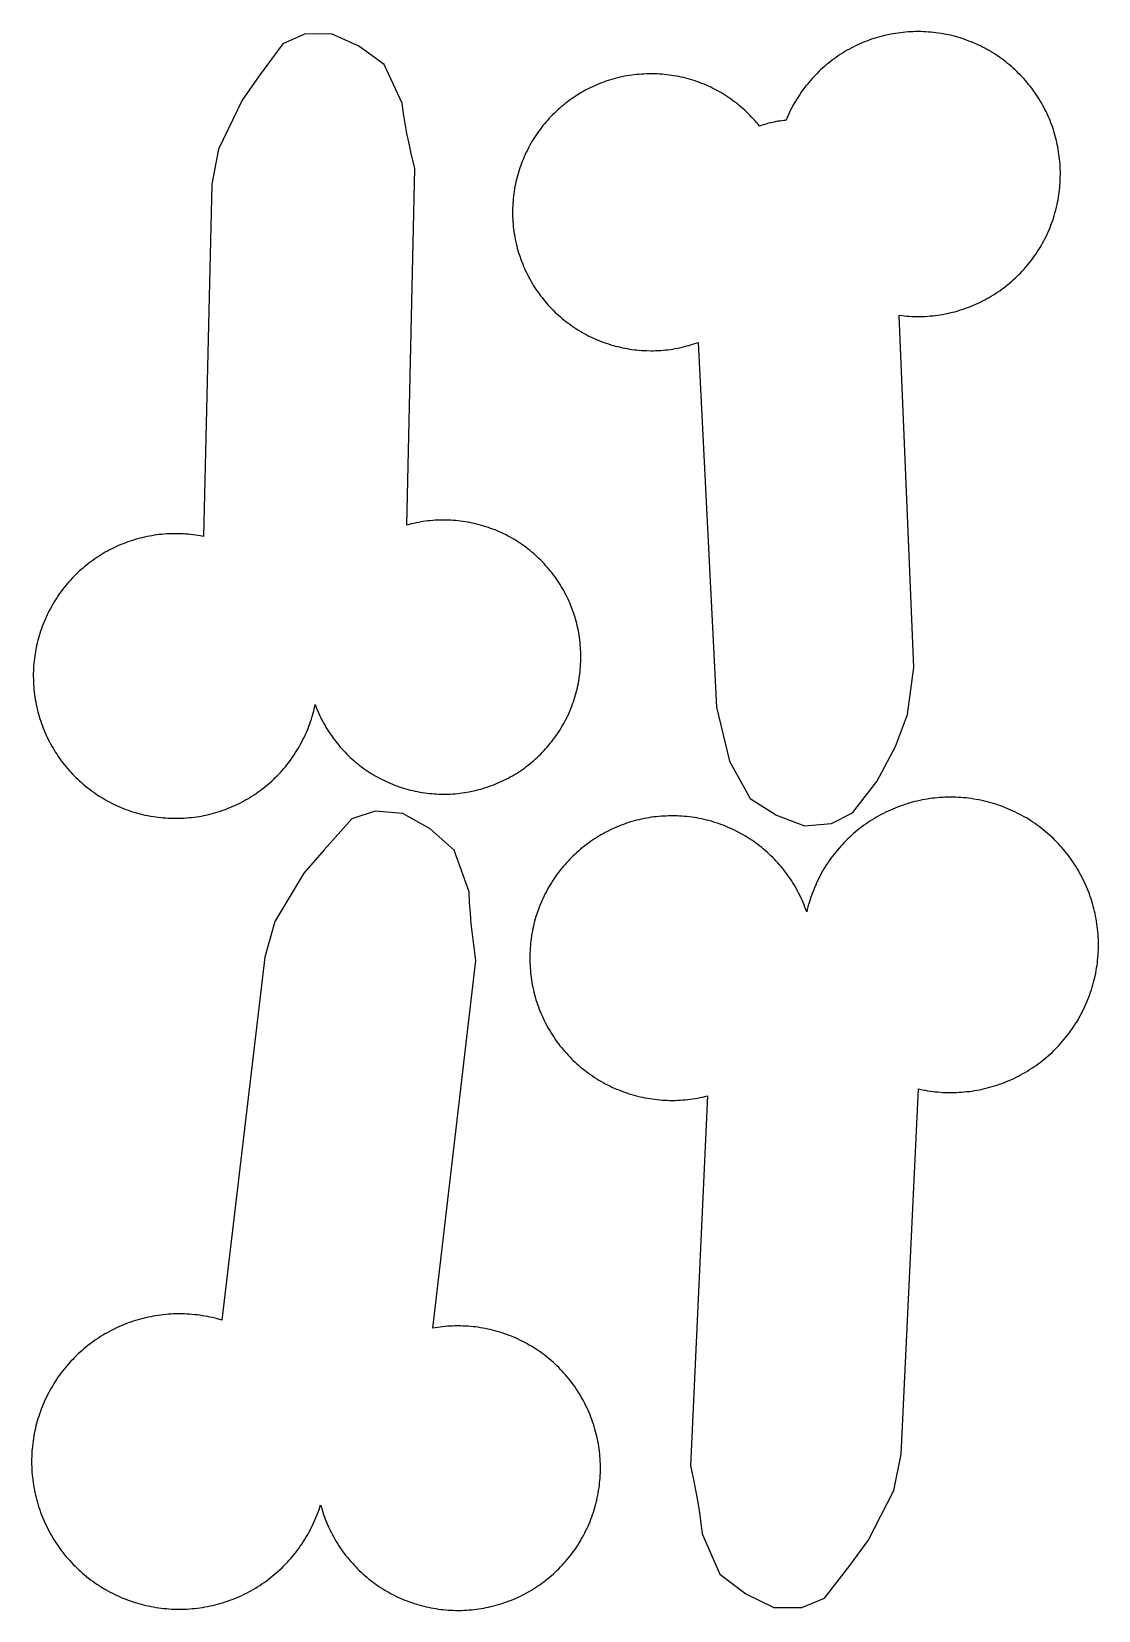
# Model space of a CAD drawing. Extents: x -246 to 246, y -104 to 199.
# Drawn here: x 67.18 to 76.81, y 136.52 to 150.77 of the extents above; entities that cross this region are included whole.
import ezdxf

# ---------------------------------------------------------------- set-up
doc = ezdxf.new("R2010")
doc.units = 0
doc.layers.add('Add_Red', color=1, linetype='Continuous')

msp = doc.modelspace()

# ---------------------------------------------------------------- linework, layer by layer
at = {"layer": 'Add_Red'}
for points in [[(68.513, 143.67), (68.536, 143.671), (68.558, 143.672), (68.58, 143.674), (68.603, 143.676), (68.625, 143.678), (68.647, 143.681), (68.669, 143.684), (68.692, 143.687), (68.714, 143.691), (68.736, 143.695), (68.758, 143.7), (68.779, 143.705), (68.801, 143.71), (68.823, 143.716), (68.844, 143.722), (68.866, 143.729), (68.887, 143.736), (68.908, 143.743), (68.93, 143.751), (68.95, 143.759), (68.971, 143.767), (68.992, 143.776), (69.012, 143.785), (69.033, 143.794), (69.053, 143.804), (69.073, 143.814), (69.093, 143.825), (69.112, 143.836), (69.132, 143.847), (69.151, 143.858), (69.17, 143.87), (69.189, 143.882), (69.207, 143.895), (69.226, 143.908), (69.244, 143.921), (69.262, 143.934), (69.279, 143.948), (69.297, 143.962), (69.314, 143.976), (69.331, 143.991), (69.348, 144.006), (69.364, 144.021), (69.38, 144.037), (69.396, 144.053), (69.412, 144.069), (69.427, 144.085), (69.442, 144.102), (69.457, 144.119), (69.471, 144.136), (69.485, 144.153), (69.499, 144.171), (69.513, 144.189), (69.526, 144.207), (69.539, 144.225), (69.551, 144.244), (69.564, 144.263), (69.576, 144.282), (69.587, 144.301), (69.598, 144.32), (69.609, 144.34), (69.62, 144.36), (69.63, 144.38), (69.64, 144.4), (69.649, 144.42), (69.658, 144.44), (69.667, 144.461), (69.676, 144.482), (69.684, 144.503), (69.691, 144.524), (69.699, 144.545), (69.706, 144.566), (69.712, 144.588), (69.719, 144.609), (69.724, 144.631), (69.73, 144.653), (69.735, 144.674), (69.74, 144.696), (69.753, 144.662), (69.761, 144.642), (69.77, 144.622), (69.779, 144.602), (69.788, 144.583), (69.798, 144.563), (69.808, 144.544), (69.818, 144.525), (69.829, 144.507), (69.84, 144.488), (69.851, 144.47), (69.863, 144.451), (69.874, 144.433), (69.887, 144.416), (69.899, 144.398), (69.912, 144.381), (69.925, 144.363), (69.939, 144.347), (69.952, 144.33), (69.966, 144.313), (69.981, 144.297), (69.995, 144.281), (70.01, 144.266), (70.025, 144.25), (70.041, 144.235), (70.056, 144.22), (70.072, 144.206), (70.088, 144.191), (70.105, 144.177), (70.121, 144.164), (70.138, 144.15), (70.156, 144.137), (70.173, 144.124), (70.19, 144.112), (70.208, 144.099), (70.226, 144.088), (70.244, 144.076), (70.263, 144.065), (70.281, 144.054), (70.3, 144.043), (70.319, 144.033), (70.338, 144.023), (70.358, 144.013), (70.377, 144.004), (70.397, 143.995), (70.417, 143.986), (70.437, 143.978), (70.457, 143.97), (70.477, 143.963), (70.497, 143.955), (70.518, 143.949), (70.538, 143.942), (70.559, 143.936), (70.58, 143.93), (70.601, 143.925), (70.622, 143.92), (70.643, 143.915), (70.664, 143.911), (70.685, 143.907), (70.706, 143.903), (70.728, 143.9), (70.749, 143.897), (70.771, 143.895), (70.792, 143.893), (70.814, 143.891), (70.835, 143.89), (70.857, 143.889), (70.878, 143.888), (70.9, 143.888), (70.937, 143.889), (70.959, 143.889), (70.981, 143.891), (71.002, 143.892), (71.024, 143.894), (71.045, 143.897), (71.066, 143.899), (71.088, 143.902), (71.109, 143.906), (71.13, 143.91), (71.152, 143.914), (71.173, 143.918), (71.194, 143.923), (71.215, 143.929), (71.235, 143.934), (71.256, 143.94), (71.277, 143.947), (71.297, 143.954), (71.323, 143.963), (71.343, 143.97), (71.363, 143.978), (71.383, 143.986), (71.403, 143.995), (71.423, 144.004), (71.442, 144.013), (71.462, 144.023), (71.481, 144.033), (71.5, 144.043), (71.519, 144.054), (71.537, 144.065), (71.556, 144.076), (71.574, 144.088), (71.592, 144.099), (71.61, 144.112), (71.627, 144.124), (71.644, 144.137), (71.662, 144.15), (71.679, 144.164), (71.695, 144.177), (71.712, 144.191), (71.728, 144.206), (71.744, 144.22), (71.759, 144.235), (71.775, 144.25), (71.79, 144.266), (71.805, 144.281), (71.819, 144.297), (71.834, 144.313), (71.848, 144.33), (71.861, 144.347), (71.875, 144.363), (71.888, 144.381), (71.901, 144.398), (71.913, 144.416), (71.926, 144.433), (71.937, 144.451), (71.949, 144.47), (71.96, 144.488), (71.971, 144.507), (71.982, 144.525), (71.992, 144.544), (72.002, 144.563), (72.012, 144.583), (72.021, 144.602), (72.03, 144.622), (72.039, 144.642), (72.047, 144.662), (72.055, 144.682), (72.062, 144.702), (72.07, 144.722), (72.077, 144.743), (72.083, 144.763), (72.089, 144.784), (72.095, 144.805), (72.1, 144.826), (72.105, 144.847), (72.11, 144.868), (72.114, 144.889), (72.118, 144.91), (72.122, 144.932), (72.125, 144.953), (72.128, 144.974), (72.13, 144.996), (72.132, 145.017), (72.134, 145.039), (72.135, 145.06), (72.136, 145.082), (72.137, 145.103), (72.137, 145.125), (72.137, 145.151), (72.136, 145.172), (72.135, 145.194), (72.134, 145.216), (72.132, 145.237), (72.13, 145.259), (72.127, 145.28), (72.124, 145.301), (72.121, 145.323), (72.118, 145.344), (72.114, 145.365), (72.109, 145.386), (72.104, 145.407), (72.099, 145.428), (72.094, 145.449), (72.088, 145.47), (72.082, 145.491), (72.07, 145.528), (72.062, 145.548), (72.055, 145.568), (72.047, 145.588), (72.039, 145.608), (72.03, 145.628), (72.021, 145.648), (72.012, 145.667), (72.002, 145.687), (71.992, 145.706), (71.982, 145.725), (71.971, 145.744), (71.96, 145.762), (71.949, 145.781), (71.937, 145.799), (71.926, 145.817), (71.913, 145.835), (71.901, 145.852), (71.888, 145.869), (71.875, 145.887), (71.861, 145.904), (71.848, 145.92), (71.834, 145.937), (71.819, 145.953), (71.805, 145.969), (71.79, 145.984), (71.775, 146), (71.759, 146.015), (71.744, 146.03), (71.728, 146.044), (71.712, 146.059), (71.695, 146.073), (71.679, 146.086), (71.662, 146.1), (71.644, 146.113), (71.627, 146.126), (71.61, 146.138), (71.592, 146.151), (71.574, 146.162), (71.556, 146.174), (71.537, 146.185), (71.519, 146.196), (71.5, 146.207), (71.481, 146.217), (71.462, 146.227), (71.442, 146.237), (71.423, 146.246), (71.403, 146.255), (71.383, 146.264), (71.363, 146.272), (71.343, 146.28), (71.323, 146.287), (71.303, 146.295), (71.282, 146.302), (71.262, 146.308), (71.241, 146.314), (71.22, 146.32), (71.199, 146.325), (71.178, 146.33), (71.157, 146.335), (71.136, 146.339), (71.115, 146.343), (71.094, 146.347), (71.072, 146.35), (71.051, 146.353), (71.029, 146.355), (71.008, 146.357), (70.986, 146.359), (70.965, 146.36), (70.943, 146.361), (70.922, 146.362), (70.9, 146.362), (70.864, 146.362), (70.843, 146.361), (70.821, 146.36), (70.8, 146.358), (70.778, 146.356), (70.757, 146.354), (70.735, 146.351), (70.714, 146.348), (70.692, 146.345), (70.671, 146.341), (70.65, 146.337), (70.629, 146.332), (70.608, 146.327), (70.587, 146.322), (70.566, 146.316), (70.639, 149.535), (70.606, 149.67), (70.587, 149.76), (70.568, 149.85), (70.552, 149.941), (70.537, 150.032), (70.524, 150.123), (70.362, 150.473), (70.133, 150.638), (69.887, 150.75), (69.643, 150.747), (69.448, 150.66), (69.234, 150.37), (69.08, 150.15), (68.868, 149.71), (68.809, 149.392), (68.733, 146.214), (68.704, 146.219), (68.682, 146.223), (68.66, 146.226), (68.638, 146.229), (68.616, 146.231), (68.593, 146.234), (68.571, 146.235), (68.549, 146.237), (68.526, 146.238), (68.504, 146.238), (68.481, 146.238), (68.446, 146.238), (68.423, 146.237), (68.401, 146.236), (68.378, 146.234), (68.356, 146.232), (68.334, 146.23), (68.312, 146.227), (68.289, 146.224), (68.267, 146.22), (68.245, 146.217), (68.223, 146.212), (68.201, 146.208), (68.18, 146.202), (68.158, 146.197), (68.136, 146.191), (68.115, 146.185), (68.093, 146.178), (68.072, 146.171), (68.051, 146.164), (68.03, 146.156), (68.009, 146.148), (67.988, 146.14), (67.967, 146.131), (67.947, 146.122), (67.927, 146.112), (67.906, 146.103), (67.886, 146.092), (67.867, 146.082), (67.847, 146.071), (67.828, 146.06), (67.809, 146.048), (67.79, 146.036), (67.771, 146.024), (67.752, 146.011), (67.734, 145.998), (67.716, 145.985), (67.698, 145.972), (67.68, 145.958), (67.663, 145.944), (67.646, 145.929), (67.629, 145.915), (67.612, 145.9), (67.596, 145.884), (67.58, 145.869), (67.564, 145.853), (67.548, 145.837), (67.533, 145.82), (67.518, 145.804), (67.503, 145.787), (67.489, 145.769), (67.475, 145.752), (67.461, 145.734), (67.448, 145.716), (67.435, 145.698), (67.422, 145.68), (67.409, 145.661), (67.397, 145.642), (67.385, 145.623), (67.374, 145.604), (67.363, 145.585), (67.352, 145.565), (67.341, 145.545), (67.331, 145.525), (67.321, 145.505), (67.312, 145.485), (67.303, 145.464), (67.294, 145.444), (67.286, 145.423), (67.278, 145.402), (67.27, 145.381), (67.263, 145.36), (67.256, 145.338), (67.249, 145.317), (67.243, 145.295), (67.238, 145.274), (67.232, 145.252), (67.227, 145.23), (67.223, 145.208), (67.217, 145.177), (67.213, 145.155), (67.21, 145.133), (67.207, 145.111), (67.204, 145.088), (67.202, 145.066), (67.2, 145.044), (67.199, 145.021), (67.198, 144.999), (67.197, 144.977), (67.197, 144.954), (67.198, 144.92), (67.198, 144.898), (67.2, 144.876), (67.201, 144.853), (67.203, 144.831), (67.205, 144.809), (67.208, 144.786), (67.211, 144.764), (67.215, 144.742), (67.219, 144.72), (67.223, 144.698), (67.228, 144.676), (67.233, 144.654), (67.238, 144.632), (67.244, 144.611), (67.25, 144.589), (67.257, 144.568), (67.264, 144.547), (67.271, 144.525), (67.279, 144.504), (67.287, 144.483), (67.295, 144.463), (67.304, 144.442), (67.313, 144.421), (67.322, 144.401), (67.332, 144.381), (67.342, 144.361), (67.353, 144.341), (67.364, 144.322), (67.375, 144.302), (67.387, 144.283), (67.398, 144.264), (67.411, 144.245), (67.423, 144.227), (67.436, 144.208), (67.449, 144.19), (67.463, 144.172), (67.476, 144.155), (67.491, 144.137), (67.505, 144.12), (67.52, 144.103), (67.535, 144.086), (67.55, 144.07), (67.566, 144.054), (67.581, 144.038), (67.598, 144.023), (67.614, 144.007), (67.631, 143.992), (67.648, 143.978), (67.665, 143.963), (67.682, 143.949), (67.7, 143.935), (67.718, 143.922), (67.736, 143.909), (67.754, 143.896), (67.773, 143.883), (67.792, 143.871), (67.811, 143.859), (67.83, 143.848), (67.849, 143.836), (67.869, 143.826), (67.889, 143.815), (67.909, 143.805), (67.929, 143.795), (67.949, 143.786), (67.97, 143.776), (67.99, 143.768), (68.011, 143.759), (68.032, 143.751), (68.053, 143.744), (68.074, 143.736), (68.095, 143.729), (68.117, 143.723), (68.138, 143.717), (68.16, 143.711), (68.182, 143.705), (68.204, 143.7), (68.226, 143.696), (68.258, 143.689), (68.281, 143.686), (68.303, 143.682), (68.325, 143.68), (68.347, 143.677), (68.37, 143.675), (68.392, 143.673), (68.414, 143.672), (68.437, 143.671), (68.459, 143.67), (68.481, 143.67), (68.513, 143.67)], [(74.398, 143.622), (74.588, 143.721), (74.808, 144.002), (74.975, 144.318), (75.084, 144.606), (75.142, 145.03), (75.009, 148.21), (75.031, 148.207), (75.053, 148.205), (75.076, 148.203), (75.098, 148.201), (75.12, 148.2), (75.143, 148.199), (75.177, 148.199), (75.2, 148.199), (75.222, 148.199), (75.244, 148.2), (75.267, 148.202), (75.289, 148.204), (75.312, 148.206), (75.334, 148.208), (75.356, 148.211), (75.378, 148.215), (75.4, 148.218), (75.423, 148.222), (75.444, 148.227), (75.466, 148.232), (75.488, 148.237), (75.51, 148.242), (75.532, 148.248), (75.553, 148.255), (75.574, 148.262), (75.596, 148.269), (75.617, 148.276), (75.638, 148.284), (75.659, 148.292), (75.68, 148.301), (75.7, 148.31), (75.721, 148.319), (75.741, 148.329), (75.761, 148.339), (75.781, 148.349), (75.8, 148.36), (75.82, 148.371), (75.839, 148.382), (75.858, 148.394), (75.877, 148.406), (75.896, 148.418), (75.915, 148.431), (75.933, 148.444), (75.951, 148.458), (75.969, 148.471), (75.986, 148.485), (76.004, 148.499), (76.021, 148.514), (76.037, 148.529), (76.054, 148.544), (76.07, 148.56), (76.086, 148.575), (76.102, 148.591), (76.117, 148.608), (76.133, 148.624), (76.147, 148.641), (76.162, 148.658), (76.176, 148.675), (76.19, 148.693), (76.204, 148.711), (76.217, 148.729), (76.23, 148.747), (76.243, 148.765), (76.255, 148.784), (76.267, 148.803), (76.279, 148.822), (76.291, 148.841), (76.302, 148.861), (76.312, 148.881), (76.323, 148.901), (76.333, 148.921), (76.342, 148.941), (76.352, 148.961), (76.361, 148.982), (76.369, 149.003), (76.377, 149.024), (76.385, 149.045), (76.393, 149.066), (76.4, 149.087), (76.407, 149.108), (76.413, 149.13), (76.419, 149.152), (76.425, 149.173), (76.433, 149.208), (76.437, 149.23), (76.442, 149.252), (76.446, 149.274), (76.449, 149.297), (76.452, 149.319), (76.455, 149.341), (76.457, 149.363), (76.459, 149.386), (76.461, 149.408), (76.462, 149.431), (76.462, 149.453), (76.463, 149.484), (76.463, 149.507), (76.462, 149.529), (76.461, 149.552), (76.46, 149.574), (76.458, 149.596), (76.456, 149.619), (76.453, 149.641), (76.45, 149.663), (76.447, 149.685), (76.443, 149.708), (76.439, 149.73), (76.435, 149.752), (76.43, 149.773), (76.425, 149.795), (76.419, 149.817), (76.413, 149.839), (76.407, 149.86), (76.4, 149.882), (76.393, 149.903), (76.385, 149.924), (76.377, 149.945), (76.369, 149.966), (76.361, 149.987), (76.352, 150.007), (76.342, 150.028), (76.333, 150.048), (76.323, 150.068), (76.312, 150.088), (76.302, 150.108), (76.291, 150.127), (76.279, 150.146), (76.267, 150.166), (76.255, 150.184), (76.243, 150.203), (76.23, 150.222), (76.217, 150.24), (76.204, 150.258), (76.19, 150.276), (76.176, 150.293), (76.162, 150.311), (76.147, 150.328), (76.133, 150.345), (76.117, 150.361), (76.102, 150.377), (76.086, 150.393), (76.07, 150.409), (76.054, 150.425), (76.037, 150.44), (76.021, 150.455), (76.004, 150.469), (75.986, 150.483), (75.969, 150.497), (75.951, 150.511), (75.933, 150.524), (75.915, 150.537), (75.896, 150.55), (75.877, 150.562), (75.858, 150.575), (75.839, 150.586), (75.82, 150.598), (75.8, 150.609), (75.781, 150.619), (75.761, 150.63), (75.741, 150.64), (75.721, 150.649), (75.7, 150.659), (75.68, 150.668), (75.659, 150.676), (75.638, 150.684), (75.617, 150.692), (75.596, 150.7), (75.559, 150.712), (75.537, 150.718), (75.516, 150.725), (75.494, 150.73), (75.472, 150.736), (75.45, 150.741), (75.428, 150.745), (75.406, 150.749), (75.384, 150.753), (75.362, 150.757), (75.34, 150.76), (75.317, 150.762), (75.295, 150.764), (75.273, 150.766), (75.25, 150.768), (75.228, 150.769), (75.205, 150.77), (75.177, 150.77), (75.155, 150.77), (75.132, 150.769), (75.11, 150.768), (75.088, 150.767), (75.065, 150.765), (75.043, 150.763), (75.021, 150.76), (74.998, 150.757), (74.976, 150.754), (74.954, 150.75), (74.932, 150.746), (74.91, 150.742), (74.888, 150.737), (74.866, 150.732), (74.844, 150.726), (74.823, 150.72), (74.801, 150.714), (74.78, 150.707), (74.759, 150.7), (74.737, 150.692), (74.716, 150.684), (74.696, 150.676), (74.675, 150.668), (74.654, 150.659), (74.634, 150.649), (74.614, 150.64), (74.594, 150.63), (74.574, 150.619), (74.554, 150.609), (74.534, 150.598), (74.515, 150.586), (74.496, 150.575), (74.477, 150.562), (74.458, 150.55), (74.44, 150.537), (74.422, 150.524), (74.403, 150.511), (74.386, 150.497), (74.368, 150.483), (74.351, 150.469), (74.334, 150.455), (74.317, 150.44), (74.3, 150.425), (74.284, 150.409), (74.268, 150.393), (74.252, 150.377), (74.237, 150.361), (74.222, 150.345), (74.207, 150.328), (74.192, 150.311), (74.178, 150.293), (74.164, 150.276), (74.15, 150.258), (74.137, 150.24), (74.124, 150.222), (74.111, 150.203), (74.099, 150.184), (74.087, 150.166), (74.075, 150.146), (74.064, 150.127), (74.053, 150.108), (74.042, 150.088), (74.032, 150.068), (74.022, 150.048), (74.012, 150.028), (74.003, 150.007), (73.986, 149.968), (73.969, 149.967), (73.951, 149.965), (73.934, 149.962), (73.917, 149.96), (73.9, 149.957), (73.882, 149.953), (73.865, 149.95), (73.848, 149.946), (73.831, 149.942), (73.814, 149.937), (73.798, 149.932), (73.781, 149.927), (73.748, 149.917), (73.735, 149.934), (73.721, 149.95), (73.706, 149.967), (73.692, 149.983), (73.677, 149.999), (73.662, 150.015), (73.646, 150.03), (73.631, 150.045), (73.615, 150.06), (73.599, 150.075), (73.582, 150.089), (73.565, 150.103), (73.549, 150.117), (73.531, 150.13), (73.514, 150.143), (73.496, 150.156), (73.478, 150.169), (73.46, 150.181), (73.442, 150.193), (73.424, 150.204), (73.405, 150.216), (73.386, 150.227), (73.367, 150.237), (73.348, 150.247), (73.328, 150.257), (73.309, 150.267), (73.289, 150.276), (73.269, 150.285), (73.249, 150.294), (73.229, 150.302), (73.208, 150.31), (73.188, 150.317), (73.167, 150.324), (73.147, 150.331), (73.126, 150.337), (73.105, 150.343), (73.084, 150.349), (73.063, 150.354), (73.041, 150.359), (73.02, 150.364), (72.999, 150.368), (72.977, 150.372), (72.956, 150.375), (72.934, 150.378), (72.912, 150.381), (72.891, 150.383), (72.869, 150.385), (72.847, 150.387), (72.825, 150.388), (72.804, 150.389), (72.77, 150.389), (72.748, 150.389), (72.726, 150.388), (72.705, 150.387), (72.683, 150.386), (72.661, 150.384), (72.639, 150.382), (72.618, 150.38), (72.596, 150.377), (72.575, 150.374), (72.553, 150.37), (72.532, 150.366), (72.51, 150.362), (72.489, 150.357), (72.468, 150.352), (72.447, 150.346), (72.426, 150.341), (72.405, 150.334), (72.384, 150.328), (72.363, 150.321), (72.343, 150.314), (72.322, 150.306), (72.302, 150.298), (72.282, 150.29), (72.262, 150.281), (72.242, 150.272), (72.222, 150.263), (72.203, 150.253), (72.183, 150.243), (72.164, 150.232), (72.145, 150.222), (72.127, 150.21), (72.103, 150.196), (72.085, 150.184), (72.066, 150.172), (72.049, 150.16), (72.031, 150.147), (72.013, 150.134), (71.996, 150.12), (71.979, 150.107), (71.962, 150.093), (71.946, 150.079), (71.93, 150.064), (71.914, 150.049), (71.898, 150.034), (71.882, 150.019), (71.867, 150.003), (71.852, 149.987), (71.838, 149.971), (71.823, 149.955), (71.809, 149.938), (71.795, 149.921), (71.782, 149.904), (71.769, 149.887), (71.756, 149.869), (71.743, 149.851), (71.731, 149.833), (71.719, 149.815), (71.707, 149.797), (71.696, 149.778), (71.685, 149.759), (71.674, 149.74), (71.664, 149.721), (71.654, 149.701), (71.644, 149.682), (71.635, 149.662), (71.626, 149.642), (71.618, 149.622), (71.609, 149.602), (71.601, 149.582), (71.594, 149.561), (71.587, 149.541), (71.58, 149.52), (71.573, 149.499), (71.567, 149.478), (71.562, 149.457), (71.556, 149.436), (71.551, 149.415), (71.547, 149.393), (71.542, 149.372), (71.539, 149.351), (71.535, 149.329), (71.532, 149.307), (71.529, 149.286), (71.527, 149.264), (71.525, 149.242), (71.523, 149.221), (71.522, 149.199), (71.521, 149.177), (71.521, 149.139), (71.521, 149.118), (71.521, 149.096), (71.522, 149.074), (71.524, 149.052), (71.525, 149.031), (71.527, 149.009), (71.53, 148.987), (71.533, 148.966), (71.536, 148.944), (71.54, 148.923), (71.544, 148.901), (71.548, 148.88), (71.553, 148.858), (71.558, 148.837), (71.563, 148.816), (71.569, 148.795), (71.575, 148.774), (71.582, 148.753), (71.589, 148.733), (71.596, 148.712), (71.604, 148.692), (71.612, 148.671), (71.62, 148.651), (71.629, 148.631), (71.638, 148.611), (71.648, 148.59), (71.658, 148.571), (71.668, 148.551), (71.678, 148.532), (71.689, 148.513), (71.7, 148.494), (71.711, 148.476), (71.723, 148.457), (71.735, 148.439), (71.748, 148.421), (71.76, 148.404), (71.773, 148.386), (71.787, 148.369), (71.8, 148.352), (71.814, 148.335), (71.828, 148.318), (71.843, 148.302), (71.858, 148.286), (71.873, 148.27), (71.888, 148.255), (71.903, 148.239), (71.919, 148.224), (71.935, 148.21), (71.952, 148.195), (71.968, 148.181), (71.985, 148.167), (72.002, 148.154), (72.02, 148.14), (72.037, 148.128), (72.055, 148.115), (72.073, 148.103), (72.091, 148.091), (72.11, 148.079), (72.128, 148.068), (72.147, 148.056), (72.166, 148.046), (72.185, 148.035), (72.204, 148.025), (72.224, 148.016), (72.244, 148.006), (72.264, 147.997), (72.284, 147.989), (72.304, 147.98), (72.324, 147.972), (72.344, 147.965), (72.365, 147.957), (72.386, 147.951), (72.407, 147.944), (72.427, 147.938), (72.448, 147.932), (72.47, 147.927), (72.491, 147.922), (72.512, 147.917), (72.534, 147.913), (72.555, 147.909), (72.576, 147.905), (72.598, 147.902), (72.62, 147.899), (72.641, 147.897), (72.663, 147.895), (72.685, 147.893), (72.707, 147.892), (72.728, 147.891), (72.77, 147.89), (72.792, 147.89), (72.814, 147.891), (72.835, 147.892), (72.857, 147.893), (72.879, 147.895), (72.901, 147.897), (72.922, 147.899), (72.944, 147.902), (72.966, 147.905), (72.987, 147.909), (73.009, 147.913), (73.03, 147.917), (73.051, 147.922), (73.072, 147.927), (73.093, 147.933), (73.115, 147.938), (73.135, 147.945), (73.156, 147.951), (73.195, 147.965), (73.359, 144.674), (73.478, 144.186), (73.663, 143.848), (73.902, 143.698), (74.155, 143.603), (74.398, 143.622)], [(74.334, 136.632), (74.563, 136.928), (74.728, 137.152), (74.959, 137.604), (75.027, 137.933), (75.182, 141.228), (75.219, 141.22), (75.242, 141.216), (75.265, 141.212), (75.288, 141.209), (75.311, 141.206), (75.334, 141.203), (75.357, 141.201), (75.38, 141.199), (75.403, 141.197), (75.426, 141.196), (75.45, 141.196), (75.473, 141.196), (75.503, 141.196), (75.526, 141.197), (75.549, 141.198), (75.572, 141.199), (75.596, 141.201), (75.619, 141.204), (75.642, 141.206), (75.665, 141.209), (75.688, 141.213), (75.711, 141.217), (75.734, 141.221), (75.756, 141.226), (75.779, 141.231), (75.802, 141.237), (75.824, 141.243), (75.847, 141.249), (75.869, 141.256), (75.891, 141.263), (75.913, 141.27), (75.935, 141.278), (75.957, 141.286), (75.978, 141.295), (76, 141.304), (76.021, 141.313), (76.042, 141.323), (76.063, 141.333), (76.084, 141.344), (76.104, 141.355), (76.125, 141.366), (76.145, 141.377), (76.165, 141.389), (76.185, 141.402), (76.204, 141.414), (76.224, 141.427), (76.243, 141.44), (76.262, 141.454), (76.28, 141.468), (76.299, 141.482), (76.317, 141.497), (76.335, 141.512), (76.352, 141.527), (76.37, 141.542), (76.387, 141.558), (76.403, 141.574), (76.42, 141.591), (76.436, 141.607), (76.452, 141.624), (76.468, 141.641), (76.483, 141.659), (76.498, 141.677), (76.513, 141.695), (76.527, 141.713), (76.541, 141.731), (76.555, 141.75), (76.568, 141.769), (76.581, 141.788), (76.594, 141.808), (76.607, 141.828), (76.619, 141.847), (76.63, 141.868), (76.642, 141.888), (76.653, 141.908), (76.663, 141.929), (76.674, 141.95), (76.684, 141.971), (76.693, 141.992), (76.702, 142.013), (76.711, 142.035), (76.719, 142.057), (76.728, 142.079), (76.735, 142.101), (76.742, 142.123), (76.749, 142.145), (76.756, 142.167), (76.762, 142.19), (76.768, 142.212), (76.773, 142.235), (76.781, 142.274), (76.785, 142.297), (76.789, 142.32), (76.793, 142.343), (76.796, 142.366), (76.798, 142.389), (76.801, 142.412), (76.802, 142.435), (76.804, 142.458), (76.805, 142.482), (76.805, 142.505), (76.806, 142.528), (76.805, 142.556), (76.805, 142.579), (76.804, 142.602), (76.802, 142.626), (76.8, 142.649), (76.798, 142.672), (76.795, 142.695), (76.792, 142.718), (76.789, 142.741), (76.785, 142.764), (76.78, 142.787), (76.776, 142.81), (76.77, 142.832), (76.765, 142.855), (76.759, 142.877), (76.753, 142.9), (76.746, 142.922), (76.739, 142.944), (76.732, 142.966), (76.724, 142.988), (76.716, 143.01), (76.707, 143.032), (76.698, 143.053), (76.689, 143.074), (76.679, 143.095), (76.669, 143.116), (76.658, 143.137), (76.648, 143.158), (76.636, 143.178), (76.625, 143.198), (76.613, 143.218), (76.601, 143.238), (76.588, 143.258), (76.575, 143.277), (76.562, 143.296), (76.549, 143.315), (76.535, 143.334), (76.52, 143.352), (76.506, 143.37), (76.491, 143.388), (76.476, 143.406), (76.46, 143.423), (76.445, 143.44), (76.429, 143.457), (76.412, 143.474), (76.396, 143.49), (76.379, 143.506), (76.361, 143.521), (76.344, 143.537), (76.326, 143.552), (76.308, 143.567), (76.29, 143.581), (76.271, 143.595), (76.253, 143.609), (76.234, 143.622), (76.215, 143.635), (76.195, 143.648), (76.175, 143.661), (76.156, 143.673), (76.135, 143.684), (76.115, 143.696), (76.095, 143.707), (76.074, 143.718), (76.053, 143.728), (76.032, 143.738), (76.011, 143.747), (75.99, 143.757), (75.968, 143.765), (75.946, 143.774), (75.925, 143.782), (75.903, 143.79), (75.881, 143.797), (75.858, 143.804), (75.836, 143.81), (75.814, 143.817), (75.791, 143.822), (75.768, 143.828), (75.727, 143.836), (75.704, 143.841), (75.681, 143.844), (75.658, 143.848), (75.635, 143.851), (75.612, 143.854), (75.589, 143.856), (75.566, 143.858), (75.543, 143.859), (75.52, 143.86), (75.496, 143.861), (75.473, 143.861), (75.447, 143.861), (75.424, 143.86), (75.401, 143.859), (75.378, 143.857), (75.355, 143.856), (75.331, 143.853), (75.308, 143.851), (75.285, 143.848), (75.262, 143.844), (75.239, 143.84), (75.216, 143.836), (75.194, 143.831), (75.171, 143.826), (75.148, 143.821), (75.126, 143.815), (75.103, 143.809), (75.081, 143.802), (75.059, 143.795), (75.037, 143.787), (75.015, 143.78), (74.993, 143.771), (74.972, 143.763), (74.95, 143.754), (74.929, 143.745), (74.908, 143.735), (74.887, 143.725), (74.866, 143.715), (74.845, 143.704), (74.825, 143.693), (74.805, 143.681), (74.785, 143.669), (74.765, 143.657), (74.745, 143.645), (74.726, 143.632), (74.707, 143.618), (74.688, 143.605), (74.669, 143.591), (74.651, 143.577), (74.633, 143.562), (74.615, 143.548), (74.597, 143.532), (74.58, 143.517), (74.562, 143.501), (74.546, 143.485), (74.529, 143.469), (74.513, 143.452), (74.497, 143.435), (74.481, 143.418), (74.466, 143.401), (74.451, 143.383), (74.436, 143.365), (74.421, 143.347), (74.407, 143.328), (74.393, 143.31), (74.38, 143.291), (74.367, 143.271), (74.354, 143.252), (74.342, 143.232), (74.329, 143.213), (74.318, 143.192), (74.306, 143.172), (74.295, 143.152), (74.285, 143.131), (74.274, 143.11), (74.264, 143.089), (74.255, 143.068), (74.245, 143.047), (74.237, 143.025), (74.228, 143.004), (74.22, 142.982), (74.212, 142.96), (74.205, 142.938), (74.198, 142.916), (74.191, 142.893), (74.185, 142.871), (74.179, 142.848), (74.174, 142.826), (74.166, 142.848), (74.158, 142.869), (74.15, 142.89), (74.142, 142.91), (74.133, 142.931), (74.123, 142.951), (74.114, 142.971), (74.104, 142.992), (74.093, 143.011), (74.083, 143.031), (74.072, 143.051), (74.06, 143.07), (74.049, 143.089), (74.036, 143.108), (74.024, 143.127), (74.011, 143.145), (73.998, 143.163), (73.985, 143.181), (73.971, 143.199), (73.958, 143.217), (73.943, 143.234), (73.929, 143.251), (73.914, 143.268), (73.899, 143.284), (73.883, 143.3), (73.868, 143.316), (73.852, 143.332), (73.835, 143.348), (73.819, 143.363), (73.802, 143.378), (73.785, 143.392), (73.768, 143.406), (73.75, 143.42), (73.732, 143.434), (73.714, 143.447), (73.696, 143.46), (73.678, 143.473), (73.659, 143.485), (73.64, 143.497), (73.621, 143.509), (73.602, 143.52), (73.582, 143.531), (73.563, 143.542), (73.543, 143.552), (73.523, 143.562), (73.502, 143.572), (73.482, 143.581), (73.461, 143.59), (73.441, 143.599), (73.42, 143.607), (73.399, 143.615), (73.378, 143.622), (73.357, 143.63), (73.335, 143.636), (73.314, 143.643), (73.292, 143.649), (73.27, 143.654), (73.249, 143.659), (73.227, 143.664), (73.205, 143.669), (73.183, 143.673), (73.161, 143.677), (73.139, 143.68), (73.116, 143.683), (73.094, 143.685), (73.072, 143.687), (73.049, 143.689), (73.027, 143.691), (73.005, 143.692), (72.982, 143.692), (72.96, 143.692), (72.928, 143.692), (72.906, 143.691), (72.883, 143.69), (72.861, 143.689), (72.839, 143.687), (72.816, 143.684), (72.794, 143.682), (72.772, 143.679), (72.75, 143.675), (72.728, 143.671), (72.706, 143.667), (72.684, 143.662), (72.662, 143.657), (72.64, 143.652), (72.619, 143.646), (72.597, 143.64), (72.576, 143.634), (72.542, 143.622), (72.521, 143.615), (72.5, 143.607), (72.479, 143.599), (72.458, 143.59), (72.438, 143.581), (72.417, 143.572), (72.397, 143.562), (72.377, 143.552), (72.357, 143.542), (72.338, 143.531), (72.318, 143.52), (72.299, 143.509), (72.28, 143.497), (72.261, 143.485), (72.242, 143.473), (72.224, 143.46), (72.205, 143.447), (72.187, 143.434), (72.17, 143.42), (72.152, 143.406), (72.135, 143.392), (72.118, 143.378), (72.101, 143.363), (72.084, 143.348), (72.068, 143.332), (72.052, 143.316), (72.037, 143.3), (72.021, 143.284), (72.006, 143.268), (71.991, 143.251), (71.977, 143.234), (71.962, 143.217), (71.948, 143.199), (71.935, 143.181), (71.921, 143.163), (71.908, 143.145), (71.896, 143.127), (71.883, 143.108), (71.871, 143.089), (71.86, 143.07), (71.848, 143.051), (71.837, 143.031), (71.826, 143.011), (71.816, 142.992), (71.806, 142.971), (71.797, 142.951), (71.787, 142.931), (71.778, 142.91), (71.77, 142.89), (71.762, 142.869), (71.754, 142.848), (71.746, 142.827), (71.739, 142.805), (71.732, 142.784), (71.726, 142.763), (71.72, 142.741), (71.714, 142.719), (71.709, 142.697), (71.704, 142.676), (71.7, 142.654), (71.696, 142.632), (71.692, 142.61), (71.689, 142.587), (71.686, 142.565), (71.683, 142.543), (71.681, 142.521), (71.679, 142.498), (71.678, 142.476), (71.677, 142.454), (71.676, 142.431), (71.676, 142.409), (71.677, 142.367), (71.678, 142.344), (71.679, 142.322), (71.681, 142.3), (71.683, 142.277), (71.685, 142.255), (71.688, 142.233), (71.692, 142.211), (71.695, 142.189), (71.699, 142.166), (71.704, 142.145), (71.709, 142.123), (71.714, 142.101), (71.719, 142.079), (71.725, 142.058), (71.732, 142.033), (71.739, 142.012), (71.746, 141.991), (71.754, 141.97), (71.762, 141.949), (71.77, 141.928), (71.778, 141.907), (71.787, 141.887), (71.797, 141.866), (71.806, 141.846), (71.816, 141.826), (71.826, 141.806), (71.837, 141.786), (71.848, 141.767), (71.86, 141.748), (71.871, 141.729), (71.883, 141.71), (71.896, 141.691), (71.908, 141.672), (71.921, 141.654), (71.935, 141.636), (71.948, 141.618), (71.962, 141.601), (71.977, 141.584), (71.991, 141.567), (72.006, 141.55), (72.021, 141.533), (72.037, 141.517), (72.052, 141.501), (72.068, 141.485), (72.084, 141.47), (72.101, 141.455), (72.118, 141.44), (72.135, 141.425), (72.152, 141.411), (72.17, 141.397), (72.187, 141.384), (72.205, 141.37), (72.224, 141.357), (72.242, 141.345), (72.261, 141.332), (72.28, 141.32), (72.299, 141.308), (72.318, 141.297), (72.338, 141.286), (72.357, 141.275), (72.377, 141.265), (72.397, 141.255), (72.417, 141.245), (72.438, 141.236), (72.458, 141.227), (72.479, 141.219), (72.5, 141.21), (72.521, 141.203), (72.542, 141.195), (72.563, 141.188), (72.585, 141.181), (72.606, 141.175), (72.628, 141.169), (72.649, 141.163), (72.671, 141.158), (72.693, 141.153), (72.715, 141.149), (72.737, 141.145), (72.759, 141.141), (72.781, 141.138), (72.803, 141.135), (72.826, 141.132), (72.848, 141.13), (72.87, 141.128), (72.893, 141.127), (72.915, 141.126), (72.938, 141.125), (72.96, 141.125), (72.99, 141.125), (73.012, 141.126), (73.035, 141.127), (73.057, 141.129), (73.079, 141.131), (73.102, 141.133), (73.124, 141.136), (73.146, 141.139), (73.168, 141.142), (73.19, 141.146), (73.212, 141.15), (73.234, 141.155), (73.256, 141.16), (73.278, 141.165), (73.126, 137.827), (73.156, 137.687), (73.174, 137.593), (73.191, 137.499), (73.206, 137.404), (73.219, 137.309), (73.231, 137.214), (73.391, 136.848), (73.624, 136.672), (73.877, 136.549), (74.129, 136.547), (74.334, 136.632)], [(71.06, 136.522), (71.082, 136.523), (71.104, 136.524), (71.127, 136.526), (71.149, 136.527), (71.171, 136.53), (71.194, 136.532), (71.216, 136.535), (71.238, 136.539), (71.26, 136.543), (71.282, 136.547), (71.304, 136.552), (71.326, 136.557), (71.362, 136.566), (71.383, 136.572), (71.405, 136.578), (71.426, 136.585), (71.448, 136.592), (71.469, 136.599), (71.49, 136.607), (71.511, 136.615), (71.531, 136.624), (71.552, 136.633), (71.572, 136.642), (71.592, 136.652), (71.612, 136.662), (71.632, 136.672), (71.652, 136.683), (71.671, 136.694), (71.691, 136.705), (71.71, 136.717), (71.729, 136.729), (71.747, 136.741), (71.766, 136.754), (71.784, 136.767), (71.802, 136.78), (71.82, 136.794), (71.837, 136.808), (71.855, 136.822), (71.872, 136.837), (71.889, 136.852), (71.905, 136.867), (71.921, 136.882), (71.937, 136.898), (71.953, 136.914), (71.968, 136.93), (71.984, 136.947), (71.998, 136.963), (72.013, 136.98), (72.027, 136.998), (72.041, 137.015), (72.055, 137.033), (72.068, 137.051), (72.081, 137.069), (72.094, 137.088), (72.106, 137.106), (72.118, 137.125), (72.13, 137.144), (72.141, 137.164), (72.152, 137.183), (72.163, 137.203), (72.173, 137.223), (72.183, 137.243), (72.193, 137.263), (72.202, 137.283), (72.211, 137.304), (72.22, 137.325), (72.228, 137.346), (72.236, 137.366), (72.243, 137.388), (72.25, 137.409), (72.257, 137.43), (72.264, 137.452), (72.27, 137.473), (72.275, 137.495), (72.28, 137.517), (72.285, 137.539), (72.29, 137.561), (72.294, 137.583), (72.297, 137.605), (72.301, 137.627), (72.304, 137.649), (72.306, 137.671), (72.308, 137.694), (72.31, 137.716), (72.312, 137.738), (72.313, 137.761), (72.313, 137.783), (72.313, 137.806), (72.313, 137.846), (72.312, 137.868), (72.31, 137.891), (72.309, 137.913), (72.307, 137.935), (72.304, 137.958), (72.301, 137.98), (72.298, 138.002), (72.295, 138.024), (72.291, 138.046), (72.286, 138.068), (72.28, 138.094), (72.275, 138.116), (72.27, 138.138), (72.264, 138.159), (72.257, 138.181), (72.25, 138.202), (72.243, 138.223), (72.236, 138.245), (72.228, 138.266), (72.22, 138.286), (72.211, 138.307), (72.202, 138.328), (72.193, 138.348), (72.183, 138.368), (72.173, 138.388), (72.163, 138.408), (72.152, 138.428), (72.141, 138.447), (72.13, 138.467), (72.118, 138.486), (72.106, 138.505), (72.094, 138.523), (72.081, 138.542), (72.068, 138.56), (72.055, 138.578), (72.041, 138.596), (72.027, 138.613), (72.013, 138.631), (71.998, 138.648), (71.984, 138.664), (71.968, 138.681), (71.953, 138.697), (71.937, 138.713), (71.921, 138.729), (71.905, 138.744), (71.889, 138.759), (71.872, 138.774), (71.855, 138.789), (71.837, 138.803), (71.82, 138.817), (71.802, 138.831), (71.784, 138.844), (71.766, 138.857), (71.747, 138.87), (71.729, 138.882), (71.71, 138.894), (71.691, 138.906), (71.671, 138.917), (71.652, 138.928), (71.632, 138.939), (71.612, 138.949), (71.592, 138.959), (71.572, 138.969), (71.552, 138.978), (71.531, 138.987), (71.511, 138.996), (71.49, 139.004), (71.469, 139.012), (71.448, 139.019), (71.426, 139.026), (71.405, 139.033), (71.383, 139.039), (71.362, 139.045), (71.34, 139.051), (71.318, 139.056), (71.297, 139.061), (71.275, 139.066), (71.253, 139.07), (71.23, 139.073), (71.208, 139.077), (71.186, 139.08), (71.164, 139.082), (71.142, 139.084), (71.119, 139.086), (71.097, 139.087), (71.074, 139.088), (71.052, 139.089), (71.03, 139.089), (71.001, 139.089), (70.979, 139.088), (70.957, 139.087), (70.934, 139.086), (70.912, 139.084), (70.89, 139.082), (70.867, 139.079), (70.845, 139.076), (70.823, 139.072), (70.801, 139.069), (71.19, 142.387), (71.17, 142.529), (71.158, 142.624), (71.148, 142.719), (71.14, 142.815), (71.133, 142.91), (71.129, 143.006), (70.995, 143.383), (70.776, 143.575), (70.532, 143.715), (70.28, 143.736), (70.07, 143.665), (69.82, 143.386), (69.639, 143.174), (69.377, 142.74), (69.286, 142.417), (68.898, 139.141), (68.859, 139.152), (68.837, 139.158), (68.814, 139.164), (68.791, 139.169), (68.769, 139.173), (68.746, 139.177), (68.723, 139.181), (68.7, 139.185), (68.677, 139.188), (68.654, 139.19), (68.631, 139.193), (68.607, 139.194), (68.584, 139.196), (68.561, 139.197), (68.538, 139.198), (68.514, 139.198), (68.486, 139.197), (68.463, 139.197), (68.44, 139.196), (68.417, 139.194), (68.394, 139.192), (68.37, 139.19), (68.347, 139.187), (68.324, 139.184), (68.301, 139.181), (68.278, 139.177), (68.256, 139.172), (68.233, 139.168), (68.21, 139.162), (68.187, 139.157), (68.165, 139.151), (68.143, 139.145), (68.12, 139.138), (68.098, 139.131), (68.076, 139.124), (68.054, 139.116), (68.032, 139.108), (68.011, 139.099), (67.989, 139.09), (67.968, 139.081), (67.947, 139.071), (67.926, 139.061), (67.905, 139.05), (67.885, 139.04), (67.864, 139.028), (67.844, 139.017), (67.824, 139.005), (67.804, 138.993), (67.785, 138.98), (67.765, 138.967), (67.746, 138.954), (67.727, 138.94), (67.709, 138.927), (67.69, 138.912), (67.672, 138.898), (67.654, 138.883), (67.637, 138.868), (67.619, 138.852), (67.602, 138.836), (67.585, 138.82), (67.569, 138.804), (67.553, 138.787), (67.537, 138.77), (67.521, 138.753), (67.506, 138.736), (67.491, 138.718), (67.476, 138.7), (67.461, 138.682), (67.447, 138.663), (67.434, 138.645), (67.42, 138.626), (67.407, 138.606), (67.394, 138.587), (67.382, 138.567), (67.37, 138.547), (67.358, 138.527), (67.347, 138.507), (67.336, 138.487), (67.325, 138.466), (67.315, 138.445), (67.305, 138.424), (67.295, 138.403), (67.286, 138.381), (67.277, 138.36), (67.269, 138.338), (67.261, 138.316), (67.253, 138.294), (67.246, 138.272), (67.239, 138.25), (67.227, 138.21), (67.221, 138.187), (67.216, 138.165), (67.211, 138.142), (67.206, 138.119), (67.202, 138.096), (67.198, 138.074), (67.195, 138.051), (67.192, 138.027), (67.189, 138.004), (67.187, 137.981), (67.185, 137.958), (67.184, 137.935), (67.183, 137.912), (67.182, 137.888), (67.182, 137.865), (67.182, 137.839), (67.183, 137.816), (67.184, 137.793), (67.185, 137.77), (67.187, 137.746), (67.189, 137.723), (67.192, 137.7), (67.195, 137.677), (67.199, 137.654), (67.202, 137.631), (67.207, 137.608), (67.211, 137.585), (67.217, 137.563), (67.222, 137.54), (67.228, 137.518), (67.234, 137.495), (67.241, 137.473), (67.248, 137.451), (67.255, 137.429), (67.263, 137.407), (67.271, 137.385), (67.28, 137.363), (67.289, 137.342), (67.298, 137.321), (67.308, 137.3), (67.318, 137.279), (67.328, 137.258), (67.339, 137.237), (67.35, 137.217), (67.362, 137.197), (67.373, 137.176), (67.386, 137.157), (67.398, 137.137), (67.411, 137.118), (67.424, 137.099), (67.438, 137.08), (67.452, 137.061), (67.466, 137.043), (67.48, 137.024), (67.495, 137.006), (67.51, 136.989), (67.526, 136.971), (67.542, 136.954), (67.558, 136.937), (67.574, 136.921), (67.591, 136.905), (67.607, 136.889), (67.625, 136.873), (67.642, 136.858), (67.66, 136.843), (67.678, 136.828), (67.696, 136.813), (67.714, 136.799), (67.733, 136.785), (67.752, 136.772), (67.771, 136.759), (67.791, 136.746), (67.81, 136.734), (67.83, 136.721), (67.85, 136.71), (67.871, 136.698), (67.891, 136.687), (67.912, 136.677), (67.933, 136.666), (67.954, 136.656), (67.975, 136.647), (67.996, 136.637), (68.018, 136.629), (68.039, 136.62), (68.061, 136.612), (68.083, 136.604), (68.105, 136.597), (68.127, 136.59), (68.169, 136.578), (68.192, 136.572), (68.215, 136.567), (68.237, 136.562), (68.26, 136.557), (68.283, 136.553), (68.306, 136.549), (68.329, 136.545), (68.352, 136.542), (68.375, 136.54), (68.398, 136.538), (68.421, 136.536), (68.445, 136.534), (68.468, 136.533), (68.491, 136.533), (68.514, 136.532), (68.538, 136.533), (68.561, 136.533), (68.585, 136.534), (68.608, 136.536), (68.631, 136.538), (68.654, 136.54), (68.677, 136.542), (68.7, 136.545), (68.723, 136.549), (68.746, 136.553), (68.769, 136.557), (68.792, 136.562), (68.815, 136.567), (68.837, 136.572), (68.86, 136.578), (68.882, 136.584), (68.905, 136.591), (68.927, 136.598), (68.949, 136.605), (68.971, 136.613), (68.992, 136.621), (69.014, 136.63), (69.036, 136.639), (69.057, 136.648), (69.078, 136.658), (69.099, 136.668), (69.12, 136.678), (69.141, 136.689), (69.161, 136.7), (69.181, 136.711), (69.201, 136.723), (69.221, 136.735), (69.241, 136.748), (69.26, 136.761), (69.279, 136.774), (69.298, 136.787), (69.317, 136.801), (69.335, 136.815), (69.353, 136.83), (69.371, 136.845), (69.389, 136.86), (69.407, 136.875), (69.424, 136.891), (69.441, 136.907), (69.457, 136.923), (69.473, 136.94), (69.489, 136.957), (69.505, 136.974), (69.521, 136.991), (69.536, 137.009), (69.55, 137.027), (69.565, 137.045), (69.579, 137.064), (69.593, 137.082), (69.606, 137.101), (69.62, 137.12), (69.632, 137.14), (69.645, 137.159), (69.657, 137.179), (69.669, 137.199), (69.68, 137.219), (69.691, 137.24), (69.702, 137.261), (69.712, 137.281), (69.722, 137.302), (69.732, 137.324), (69.741, 137.345), (69.75, 137.366), (69.759, 137.388), (69.767, 137.41), (69.775, 137.432), (69.782, 137.454), (69.789, 137.476), (69.796, 137.452), (69.802, 137.43), (69.809, 137.409), (69.816, 137.388), (69.823, 137.366), (69.831, 137.346), (69.839, 137.325), (69.848, 137.304), (69.857, 137.283), (69.866, 137.263), (69.876, 137.243), (69.886, 137.223), (69.896, 137.203), (69.907, 137.183), (69.918, 137.164), (69.929, 137.144), (69.941, 137.125), (69.953, 137.106), (69.965, 137.088), (69.978, 137.069), (69.991, 137.051), (70.004, 137.033), (70.018, 137.015), (70.032, 136.998), (70.046, 136.98), (70.061, 136.963), (70.076, 136.947), (70.091, 136.93), (70.106, 136.914), (70.122, 136.898), (70.138, 136.882), (70.154, 136.867), (70.171, 136.852), (70.187, 136.837), (70.205, 136.822), (70.222, 136.808), (70.239, 136.794), (70.257, 136.78), (70.275, 136.767), (70.293, 136.754), (70.312, 136.741), (70.33, 136.729), (70.349, 136.717), (70.368, 136.705), (70.388, 136.694), (70.407, 136.683), (70.427, 136.672), (70.447, 136.662), (70.467, 136.652), (70.487, 136.642), (70.508, 136.633), (70.528, 136.624), (70.549, 136.615), (70.57, 136.607), (70.591, 136.599), (70.612, 136.592), (70.633, 136.585), (70.654, 136.578), (70.676, 136.572), (70.697, 136.566), (70.719, 136.56), (70.741, 136.555), (70.763, 136.55), (70.785, 136.545), (70.807, 136.541), (70.829, 136.538), (70.851, 136.534), (70.873, 136.531), (70.895, 136.529), (70.918, 136.527), (70.94, 136.525), (70.962, 136.524), (70.985, 136.523), (71.007, 136.522), (71.03, 136.522), (71.06, 136.522)]]:
    msp.add_lwpolyline(points, dxfattribs=at)

doc.saveas('drawing.dxf')
